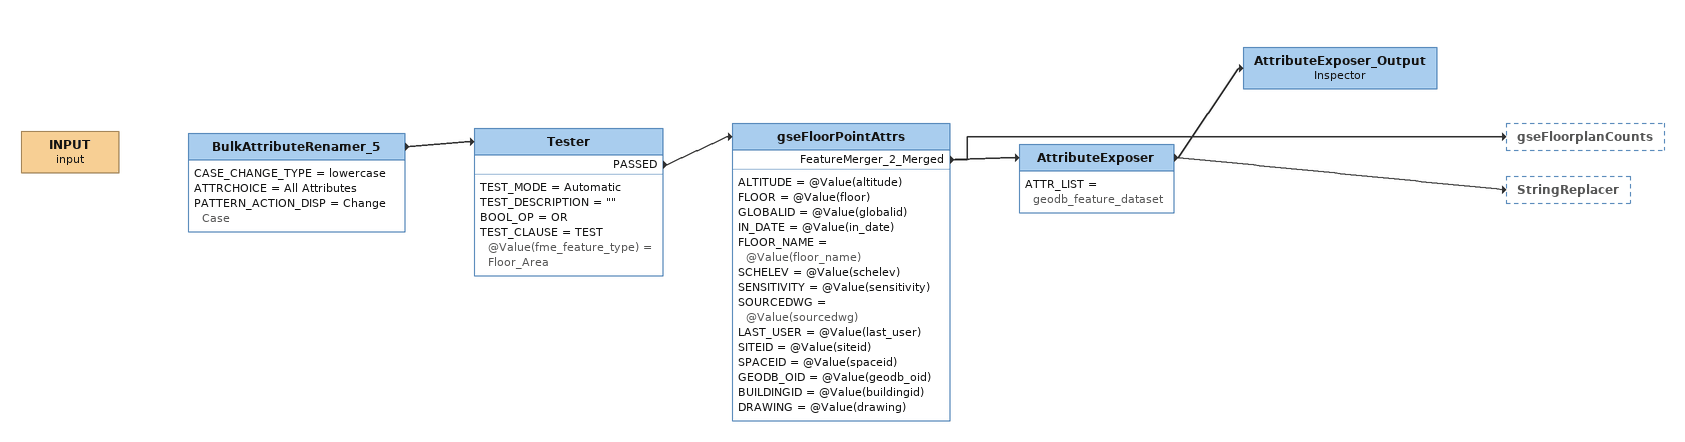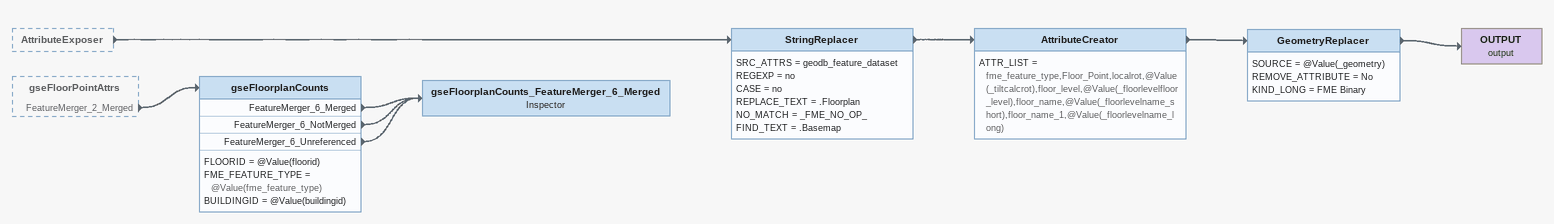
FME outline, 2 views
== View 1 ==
INPUT (input)
BulkAttributeRenamer_5
    CASE_CHANGE_TYPE = lowercase
    ATTRCHOICE = All Attributes
    PATTERN_ACTION_DISP = Change Case
    -> Tester
Tester
    TEST_MODE = Automatic
    TEST_DESCRIPTION = ""
    BOOL_OP = OR
    TEST_CLAUSE = TEST @Value(fme_feature_type) = Floor_Area
    PASSED -> gseFloorPointAttrs
gseFloorPointAttrs
    ALTITUDE = @Value(altitude)
    FLOOR = @Value(floor)
    GLOBALID = @Value(globalid)
    IN_DATE = @Value(in_date)
    FLOOR_NAME = @Value(floor_name)
    SCHELEV = @Value(schelev)
    SENSITIVITY = @Value(sensitivity)
    SOURCEDWG = @Value(sourcedwg)
    LAST_USER = @Value(last_user)
    SITEID = @Value(siteid)
    SPACEID = @Value(spaceid)
    GEODB_OID = @Value(geodb_oid)
    BUILDINGID = @Value(buildingid)
    DRAWING = @Value(drawing)
    FeatureMerger_2_Merged -> AttributeExposer
    FeatureMerger_2_Merged -> gseFloorplanCounts
AttributeExposer
    ATTR_LIST = geodb_feature_dataset
    -> StringReplacer
    -> AttributeExposer_Output
AttributeExposer_Output: Inspector

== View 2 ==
AttributeExposer [outside]
    -> StringReplacer
gseFloorPointAttrs [outside]
    FeatureMerger_2_Merged -> gseFloorplanCounts
StringReplacer
    SRC_ATTRS = geodb_feature_dataset
    REGEXP = no
    CASE = no
    REPLACE_TEXT = .Floorplan
    NO_MATCH = _FME_NO_OP_
    FIND_TEXT = .Basemap
    -> AttributeCreator
AttributeCreator
    ATTR_LIST = fme_feature_type,Floor_Point,localrot,@Value(_tiltcalcrot),floor_level,@Value(_floorlevelfloor_level),floor_name,@Value(_floorlevelname_short),floor_name_1,@Value(_floorlevelname_long)
    -> GeometryReplacer
GeometryReplacer
    SOURCE = @Value(_geometry)
    REMOVE_ATTRIBUTE = No
    KIND_LONG = FME Binary
    -> OUTPUT (output)
OUTPUT (output)
gseFloorplanCounts
    FLOORID = @Value(floorid)
    FME_FEATURE_TYPE = @Value(fme_feature_type)
    BUILDINGID = @Value(buildingid)
    FeatureMerger_6_Merged -> gseFloorplanCounts_FeatureMerger_6_Merged
    FeatureMerger_6_NotMerged -> gseFloorplanCounts_FeatureMerger_6_Merged
    FeatureMerger_6_Unreferenced -> gseFloorplanCounts_FeatureMerger_6_Merged
gseFloorplanCounts_FeatureMerger_6_Merged: Inspector
